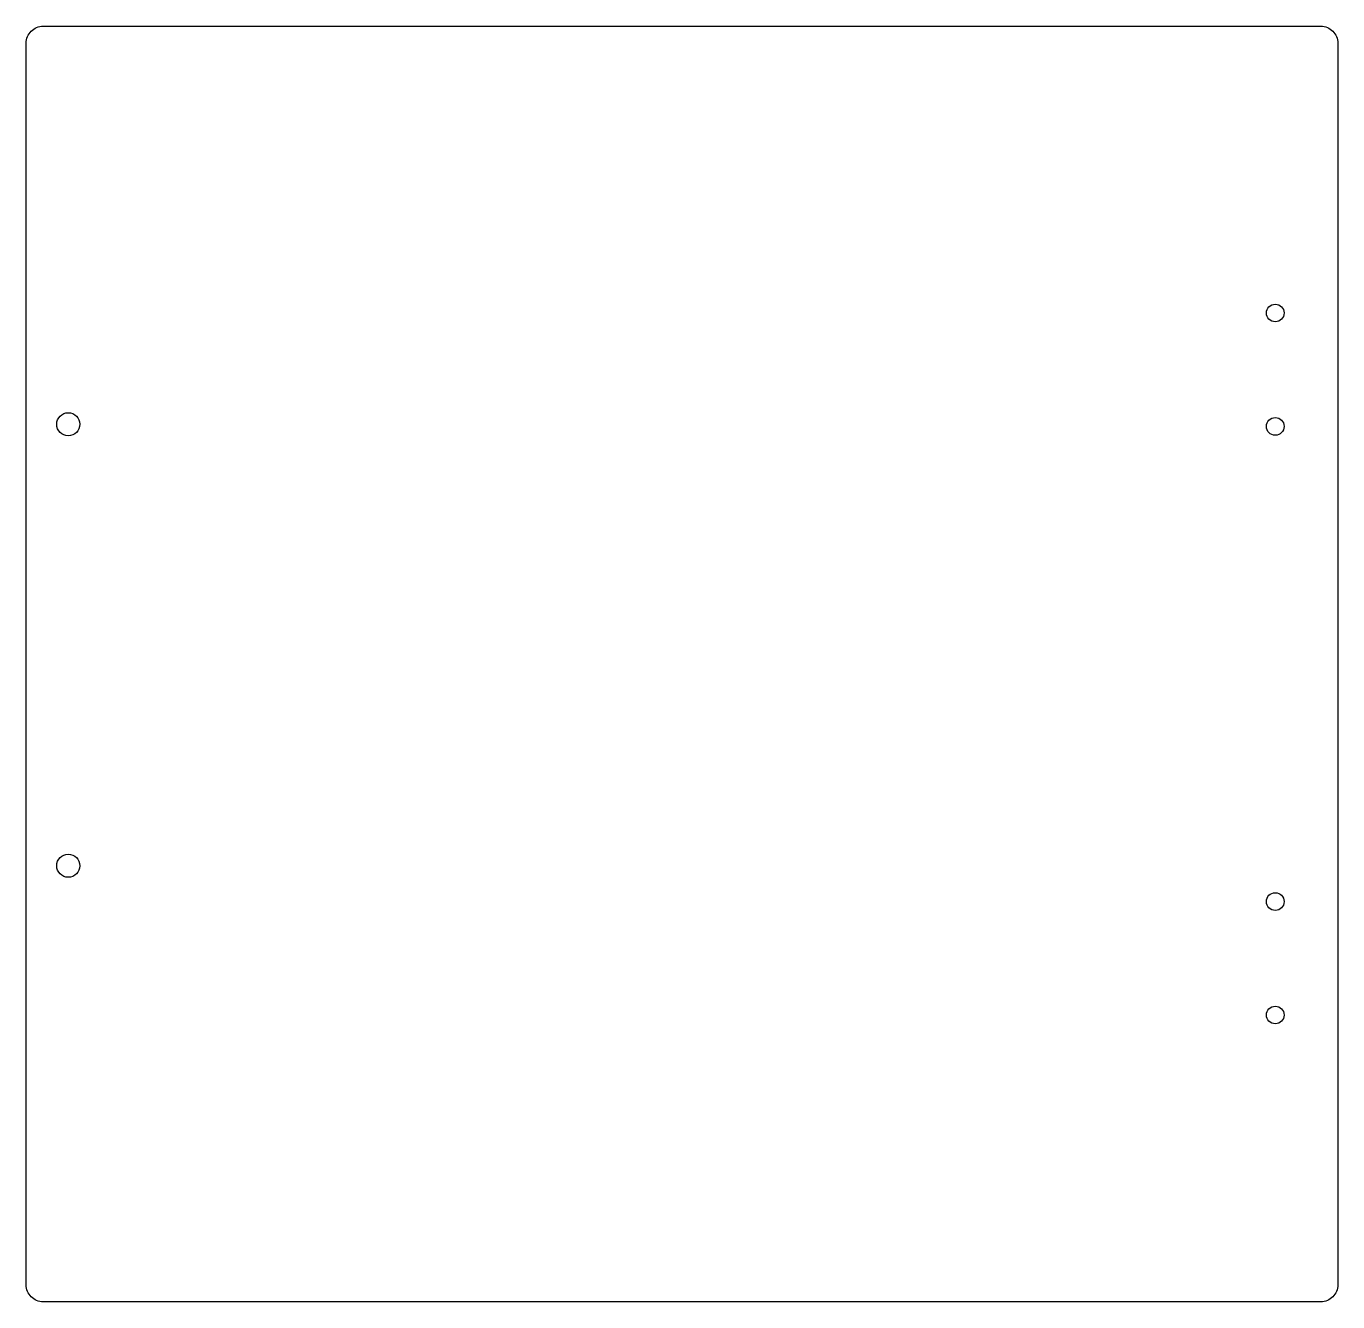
# Model space of a CAD drawing. Header units: millimetres. Extents: x -156 to 156, y -12 to 291.
import ezdxf

# ---------------------------------------------------------------- set-up
doc = ezdxf.new("R2010")
doc.units = ezdxf.units.MM
doc.layers.get('0').update_dxf_attribs({"linetype": 'CONTINUOUS'})

msp = doc.modelspace()

# ---------------------------------------------------------------- linework, layer by layer
for points in [[(-152, -12.5, -0.414214), (-156, -8.5), (-156, 286.9, -0.414214), (-152, 290.9), (151.99, 290.9, -0.414214), (155.99, 286.9), (155.99, -8.5, -0.414214), (151.99, -12.5)], [(-156, -8.5), (-156, 286.9, -0.414214), (-152, 290.9), (151.99, 290.9, -0.414214), (155.99, 286.9), (155.99, -8.5, -0.414214), (151.99, -12.5), (-152, -12.5, -0.414214)]]:
    msp.add_lwpolyline(points, format="xyb", close=True)
for centre, radius in [((141.12, 222.69), 2.1), ((141.12, 222.69), 2.1), ((-146, 196.22), 2.75), ((-146, 196.22), 2.75), ((141.12, 195.71), 2.1), ((141.12, 195.71), 2.1), ((-146, 91.22), 2.75), ((-146, 91.22), 2.75), ((141.12, 82.69), 2.1), ((141.12, 82.69), 2.1), ((141.12, 55.71), 2.1), ((141.12, 55.71), 2.1)]:
    msp.add_circle(centre, radius)

doc.saveas('drawing.dxf')
